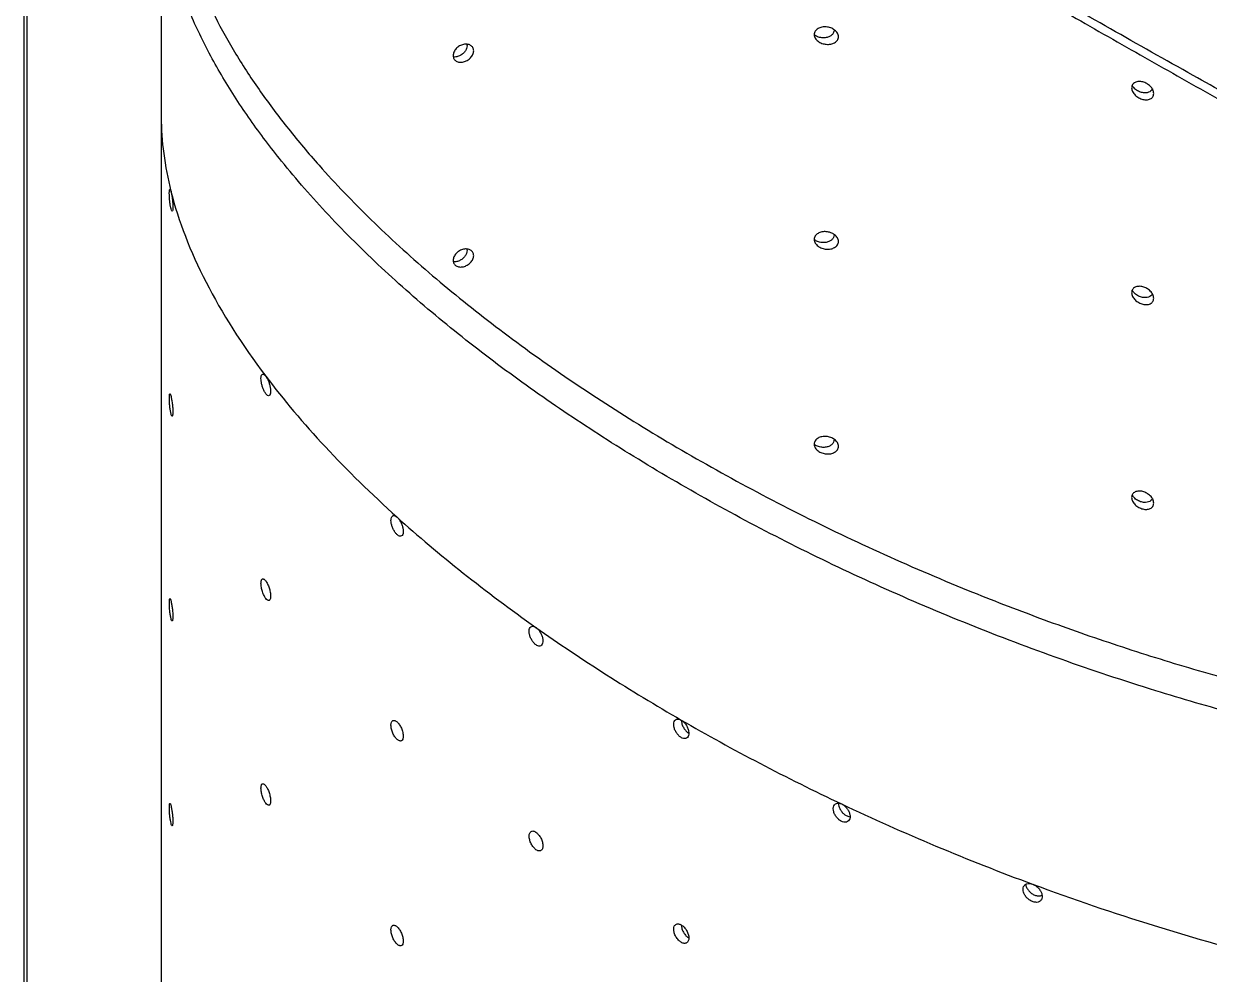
# Model space of a CAD drawing. Header units: millimetres. Extents: x -6549 to -609, y -17178 to -12978.
# Drawn here: x -2074 to -1851.7, y -14979.8 to -14801.7 of the extents above; entities that cross this region are included whole.
import ezdxf

# ---------------------------------------------------------------- set-up
doc = ezdxf.new("R2010")
doc.units = ezdxf.units.MM

# ---------------------------------------------------------------- blocks, each defined once
blk = doc.blocks.new('izometria')
for p, q in [((-9052.45, -12963.46), (-9052.45, -13658.34)), ((-9051.87, -12964.28), (-9051.87, -13659.16)), ((-9026.66, -13082.56), (-9026.66, -13126.66)), ((-9026.66, -13126.66), (-9026.66, -13477.77))]:
    blk.add_line(p, q)
for start_param, end_param in [(3.30731, 3.44376), (3.44376, 3.757823), (3.757823, 3.991667), (3.991667, 4.180701), (4.180701, 4.350337), (4.350337, 4.519973), (4.519973, 4.709008), (4.709008, 4.942851)]:
    blk.add_ellipse((-8830.19, -13182.48), major_axis=(193.77, -71.38), ratio=0.454895, start_param=start_param, end_param=end_param)
for points, knots in [([(-8998.48, -13036.34), (-9000.12, -13037.34), (-9003.41, -13039.34), (-9007.78, -13042.68), (-9011.69, -13046.26), (-9015.05, -13050.01), (-9017.83, -13053.87), (-9020.11, -13057.82), (-9021.9, -13061.88), (-9023.51, -13066.87), (-9024.58, -13072.77), (-9024.77, -13079.62), (-9024.04, -13086.52), (-9022.41, -13093.57), (-9019.95, -13100.68), (-9016.7, -13107.82), (-9012.74, -13114.91), (-9008.13, -13121.93), (-9002.9, -13128.88), (-8996.12, -13136.92), (-8987.47, -13145.94), (-8976.65, -13155.81), (-8964.8, -13165.41), (-8951.98, -13174.73), (-8938.21, -13183.72), (-8923.64, -13192.31), (-8908.32, -13200.48), (-8892.25, -13208.2), (-8876.77, -13214.86), (-8862.07, -13220.56), (-8848.29, -13225.41), (-8834.13, -13229.87), (-8820.1, -13233.77), (-8806.27, -13237.12), (-8792.6, -13239.95), (-8778.61, -13242.32), (-8765.11, -13244.05), (-8752.25, -13245.18), (-8740.01, -13245.77), (-8727.62, -13245.8), (-8716.69, -13245.25), (-8707.37, -13244.33), (-8699.59, -13243.22), (-8691.93, -13241.76), (-8684.49, -13239.93), (-8677.47, -13237.71), (-8672.59, -13235.94), (-8670.23, -13234.81), (-8669.91, -13234.65)], [0, 0, 0, 0, 0.012133, 0.024267, 0.03679, 0.049314, 0.06143, 0.073547, 0.085917, 0.098288, 0.118188, 0.138094, 0.158536, 0.178981, 0.200632, 0.222305, 0.243964, 0.26618, 0.288409, 0.310629, 0.344875, 0.379153, 0.413407, 0.448605, 0.483827, 0.519027, 0.554402, 0.589801, 0.625173, 0.652478, 0.679813, 0.707141, 0.734436, 0.758906, 0.783374, 0.808177, 0.832977, 0.853604, 0.874227, 0.895352, 0.916469, 0.929918, 0.943365, 0.957133, 0.970899, 0.98438, 0.997858, 1, 1, 1, 1]), ([(-8698.07, -13177.49), (-8701.9, -13176.68), (-8709.56, -13175.05), (-8721.13, -13171.68), (-8732.72, -13167.76), (-8744.29, -13163.31), (-8755.79, -13158.46), (-8767.91, -13152.96), (-8780.66, -13146.84), (-8794.01, -13140.08), (-8807.24, -13133.11), (-8820.33, -13126), (-8834.19, -13118.3), (-8848.79, -13110.07), (-8864.04, -13101.35), (-8878.99, -13092.75), (-8893.58, -13084.32), (-8907.78, -13076.13), (-8921.61, -13068.21), (-8930.43, -13063.19), (-8934.84, -13060.68)], [0, 0, 0, 0, 0.045195, 0.090548, 0.136036, 0.181584, 0.227074, 0.27236, 0.326007, 0.379775, 0.433597, 0.48739, 0.541057, 0.606364, 0.67186, 0.737424, 0.802927, 0.868239, 0.93412, 1, 1, 1, 1]), ([(-8934.84, -13062.31), (-8930.36, -13064.86), (-8921.38, -13069.97), (-8907.26, -13078.08), (-8892.72, -13086.46), (-8878.42, -13094.72), (-8864.46, -13102.78), (-8850.9, -13110.57), (-8837.09, -13118.42), (-8823.07, -13126.25), (-8808.89, -13133.98), (-8795.06, -13141.3), (-8781.6, -13148.18), (-8768.5, -13154.55), (-8755.31, -13160.57), (-8742.05, -13166.13), (-8729.77, -13170.74), (-8718.51, -13174.42), (-8708.27, -13177.34), (-8701.47, -13178.78), (-8698.07, -13179.51)], [0, 0, 0, 0, 0.066899, 0.133932, 0.200965, 0.267863, 0.326018, 0.384363, 0.442798, 0.501223, 0.559544, 0.617682, 0.669956, 0.722383, 0.774832, 0.827198, 0.87942, 0.919607, 0.959828, 1, 1, 1, 1]), ([(-8669.91, -13240.93), (-8671.2, -13241.5), (-8675.03, -13243.18), (-8682.07, -13245.42), (-8688.07, -13246.98), (-8694.78, -13248.45), (-8702.27, -13249.79), (-8713.53, -13251.08), (-8725.58, -13251.79), (-8738.34, -13251.88), (-8751.7, -13251.3), (-8764.96, -13250.14), (-8779.14, -13248.33), (-8794.17, -13245.8), (-8809.94, -13242.46), (-8825.32, -13238.57), (-8841.41, -13233.88), (-8858.11, -13228.32), (-8875.28, -13221.82), (-8891.83, -13214.77), (-8907.72, -13207.23), (-8922.9, -13199.23), (-8937.15, -13190.94), (-8950.52, -13182.39), (-8963, -13173.58), (-8974.71, -13164.42), (-8985.55, -13154.91), (-8995.44, -13145.08), (-9003.54, -13135.8), (-9010.08, -13127.17), (-9015.24, -13119.24), (-9019.61, -13111.15), (-9023.06, -13102.93), (-9025.28, -13095.2), (-9026.48, -13088.44), (-9026.56, -13084.45), (-9026.59, -13082.66)], [0, 0, 0, 0, 0.009429, 0.028063, 0.046649, 0.047689, 0.069918, 0.092219, 0.114478, 0.140415, 0.166437, 0.192493, 0.218477, 0.251021, 0.283631, 0.316262, 0.348836, 0.388603, 0.428477, 0.468421, 0.508383, 0.548299, 0.588094, 0.626257, 0.66454, 0.702862, 0.741161, 0.779388, 0.817514, 0.84594, 0.874454, 0.902967, 0.931424, 0.959803, 0.981917, 1, 1, 1, 1]), ([(-8899.72, -13111.57), (-8899.72, -13111.68), (-8899.74, -13111.8), (-8899.8, -13112.01), (-8899.85, -13112.12), (-8900.04, -13112.4), (-8900.23, -13112.57), (-8900.55, -13112.76), (-8900.67, -13112.81), (-8900.91, -13112.9), (-8901.04, -13112.93), (-8901.43, -13113.01), (-8901.71, -13113.02), (-8902.27, -13112.97), (-8902.54, -13112.91), (-8903.07, -13112.72), (-8903.31, -13112.59), (-8903.64, -13112.34), (-8903.74, -13112.25), (-8903.91, -13112.06), (-8903.99, -13111.96), (-8904.11, -13111.75), (-8904.16, -13111.64), (-8904.23, -13111.41), (-8904.25, -13111.29), (-8904.25, -13110.95), (-8904.18, -13110.72), (-8903.99, -13110.43), (-8903.92, -13110.34), (-8903.74, -13110.17), (-8903.64, -13110.1), (-8903.43, -13109.97), (-8903.31, -13109.92), (-8903.07, -13109.83), (-8902.94, -13109.79), (-8902.67, -13109.74), (-8902.54, -13109.73), (-8902.26, -13109.71), (-8902.12, -13109.72), (-8901.85, -13109.74), (-8901.71, -13109.76), (-8901.43, -13109.82), (-8901.3, -13109.86), (-8901.04, -13109.96), (-8900.91, -13110.02), (-8900.67, -13110.15), (-8900.55, -13110.23), (-8900.33, -13110.39), (-8900.24, -13110.48), (-8900.06, -13110.67), (-8899.98, -13110.78), (-8899.86, -13110.99), (-8899.81, -13111.1), (-8899.74, -13111.33), (-8899.72, -13111.45), (-8899.72, -13111.57)], [0, 0, 0, 0, 0.03125, 0.03125, 0.0625, 0.0625, 0.125, 0.125, 0.15625, 0.15625, 0.1875, 0.1875, 0.25, 0.25, 0.3125, 0.3125, 0.375, 0.375, 0.40625, 0.40625, 0.4375, 0.4375, 0.46875, 0.46875, 0.5, 0.5, 0.5625, 0.5625, 0.59375, 0.59375, 0.625, 0.625, 0.65625, 0.65625, 0.6875, 0.6875, 0.71875, 0.71875, 0.75, 0.75, 0.78125, 0.78125, 0.8125, 0.8125, 0.84375, 0.84375, 0.875, 0.875, 0.90625, 0.90625, 0.9375, 0.9375, 0.96875, 0.96875, 1, 1, 1, 1]), ([(-8900.53, -13110.32), (-8900.55, -13110.49), (-8900.59, -13110.82), (-8900.91, -13111.24), (-8901.38, -13111.56), (-8902.04, -13111.76), (-8902.83, -13111.79), (-8903.62, -13111.63), (-8904.05, -13111.35), (-8904.24, -13111.23)], [0, 0, 0, 0, 0.12352, 0.2468, 0.376471, 0.522144, 0.685527, 0.861072, 1, 1, 1, 1]), ([(-8968.09, -13114.22), (-8968.09, -13114.33), (-8968.11, -13114.44), (-8968.16, -13114.66), (-8968.2, -13114.78), (-8968.3, -13115), (-8968.36, -13115.11), (-8968.5, -13115.32), (-8968.59, -13115.42), (-8968.86, -13115.7), (-8969.07, -13115.87), (-8969.42, -13116.06), (-8969.54, -13116.12), (-8969.78, -13116.22), (-8969.9, -13116.26), (-8970.15, -13116.31), (-8970.28, -13116.33), (-8970.52, -13116.35), (-8970.64, -13116.35), (-8970.87, -13116.32), (-8970.98, -13116.3), (-8971.18, -13116.23), (-8971.28, -13116.19), (-8971.55, -13116.03), (-8971.69, -13115.88), (-8971.84, -13115.62), (-8971.88, -13115.52), (-8971.93, -13115.32), (-8971.94, -13115.22), (-8971.94, -13114.89), (-8971.89, -13114.66), (-8971.74, -13114.33), (-8971.68, -13114.21), (-8971.54, -13114), (-8971.46, -13113.9), (-8971.28, -13113.71), (-8971.18, -13113.62), (-8970.98, -13113.45), (-8970.87, -13113.37), (-8970.52, -13113.17), (-8970.28, -13113.08), (-8969.9, -13112.99), (-8969.78, -13112.97), (-8969.54, -13112.96), (-8969.42, -13112.96), (-8969.19, -13112.99), (-8969.08, -13113.01), (-8968.87, -13113.08), (-8968.77, -13113.13), (-8968.59, -13113.24), (-8968.5, -13113.3), (-8968.36, -13113.45), (-8968.3, -13113.53), (-8968.15, -13113.79), (-8968.09, -13114), (-8968.09, -13114.22)], [0, 0, 0, 0, 0.03125, 0.03125, 0.0625, 0.0625, 0.09375, 0.09375, 0.125, 0.125, 0.1875, 0.1875, 0.21875, 0.21875, 0.25, 0.25, 0.28125, 0.28125, 0.3125, 0.3125, 0.34375, 0.34375, 0.375, 0.375, 0.4375, 0.4375, 0.46875, 0.46875, 0.5, 0.5, 0.5625, 0.5625, 0.59375, 0.59375, 0.625, 0.625, 0.65625, 0.65625, 0.6875, 0.6875, 0.75, 0.75, 0.78125, 0.78125, 0.8125, 0.8125, 0.84375, 0.84375, 0.875, 0.875, 0.90625, 0.90625, 0.9375, 0.9375, 1, 1, 1, 1]), ([(-8969.38, -13112.97), (-8969.36, -13113.07), (-8969.31, -13113.33), (-8969.41, -13113.81), (-8969.71, -13114.35), (-8970.19, -13114.83), (-8970.78, -13115.19), (-8971.39, -13115.39), (-8971.75, -13115.37), (-8971.9, -13115.37)], [0, 0, 0, 0, 0.085065, 0.239108, 0.393059, 0.549714, 0.712039, 0.879376, 1, 1, 1, 1]), ([(-8840.61, -13122.21), (-8840.61, -13122.33), (-8840.62, -13122.43), (-8840.68, -13122.64), (-8840.73, -13122.74), (-8840.9, -13123), (-8841.06, -13123.14), (-8841.36, -13123.28), (-8841.46, -13123.32), (-8841.69, -13123.37), (-8841.8, -13123.39), (-8842.17, -13123.4), (-8842.42, -13123.38), (-8842.93, -13123.25), (-8843.18, -13123.15), (-8843.67, -13122.88), (-8843.89, -13122.71), (-8844.19, -13122.42), (-8844.28, -13122.31), (-8844.44, -13122.1), (-8844.51, -13121.98), (-8844.63, -13121.75), (-8844.67, -13121.63), (-8844.73, -13121.4), (-8844.75, -13121.28), (-8844.75, -13120.93), (-8844.69, -13120.72), (-8844.52, -13120.46), (-8844.45, -13120.38), (-8844.29, -13120.24), (-8844.2, -13120.18), (-8843.9, -13120.03), (-8843.67, -13119.98), (-8843.31, -13119.96), (-8843.18, -13119.96), (-8842.93, -13119.99), (-8842.8, -13120.01), (-8842.55, -13120.08), (-8842.42, -13120.12), (-8842.17, -13120.22), (-8842.04, -13120.28), (-8841.8, -13120.42), (-8841.69, -13120.49), (-8841.46, -13120.66), (-8841.36, -13120.75), (-8841.16, -13120.95), (-8841.07, -13121.05), (-8840.91, -13121.27), (-8840.84, -13121.39), (-8840.73, -13121.62), (-8840.68, -13121.74), (-8840.62, -13121.98), (-8840.61, -13122.1), (-8840.61, -13122.21)], [0, 0, 0, 0, 0.03125, 0.03125, 0.0625, 0.0625, 0.125, 0.125, 0.15625, 0.15625, 0.1875, 0.1875, 0.25, 0.25, 0.3125, 0.3125, 0.375, 0.375, 0.40625, 0.40625, 0.4375, 0.4375, 0.46875, 0.46875, 0.5, 0.5, 0.5625, 0.5625, 0.59375, 0.59375, 0.625, 0.625, 0.6875, 0.6875, 0.71875, 0.71875, 0.75, 0.75, 0.78125, 0.78125, 0.8125, 0.8125, 0.84375, 0.84375, 0.875, 0.875, 0.90625, 0.90625, 0.9375, 0.9375, 0.96875, 0.96875, 1, 1, 1, 1]), ([(-8840.86, -13121.36), (-8840.86, -13121.37), (-8840.9, -13121.53), (-8841.14, -13121.76), (-8841.56, -13122.02), (-8842.17, -13122.12), (-8842.89, -13122.03), (-8843.65, -13121.72), (-8844.29, -13121.25), (-8844.53, -13120.86), (-8844.64, -13120.7)], [0, 0, 0, 0, 0.0027454, 0.1238876, 0.2508058, 0.3919822, 0.5488429, 0.7164005, 0.882705, 1, 1, 1, 1]), ([(-9024.84, -13140.57), (-9024.87, -13140.46), (-9024.94, -13140.2), (-9025.04, -13140.07), (-9025.12, -13140.22), (-9025.15, -13140.56), (-9025.16, -13140.98), (-9025.14, -13141.45), (-9025.1, -13142.08), (-9025.04, -13142.73), (-9024.95, -13143.36), (-9024.83, -13143.9), (-9024.71, -13144.26), (-9024.6, -13144.34), (-9024.52, -13144.11), (-9024.49, -13143.66), (-9024.5, -13143.11), (-9024.54, -13142.51), (-9024.61, -13141.87), (-9024.7, -13141.23), (-9024.78, -13140.8), (-9024.83, -13140.61), (-9024.84, -13140.57)], [0, 0, 0, 0, 0.049072, 0.11378, 0.173758, 0.226099, 0.249539, 0.295306, 0.340993, 0.388792, 0.441948, 0.501313, 0.565458, 0.629886, 0.688756, 0.739443, 0.784466, 0.828339, 0.874875, 0.926749, 0.985174, 1, 1, 1, 1]), ([(-8899.72, -13149.95), (-8899.72, -13150.06), (-8899.74, -13150.17), (-8899.8, -13150.39), (-8899.85, -13150.49), (-8900.04, -13150.78), (-8900.23, -13150.95), (-8900.55, -13151.13), (-8900.67, -13151.19), (-8900.91, -13151.27), (-8901.04, -13151.31), (-8901.43, -13151.38), (-8901.71, -13151.4), (-8902.27, -13151.35), (-8902.54, -13151.29), (-8903.07, -13151.1), (-8903.31, -13150.97), (-8903.64, -13150.72), (-8903.74, -13150.63), (-8903.91, -13150.44), (-8903.99, -13150.34), (-8904.11, -13150.12), (-8904.16, -13150.01), (-8904.23, -13149.79), (-8904.25, -13149.67), (-8904.25, -13149.32), (-8904.18, -13149.1), (-8903.99, -13148.81), (-8903.92, -13148.72), (-8903.74, -13148.55), (-8903.64, -13148.48), (-8903.43, -13148.35), (-8903.31, -13148.3), (-8903.07, -13148.21), (-8902.94, -13148.17), (-8902.67, -13148.12), (-8902.54, -13148.1), (-8902.26, -13148.09), (-8902.12, -13148.09), (-8901.85, -13148.12), (-8901.71, -13148.14), (-8901.43, -13148.2), (-8901.3, -13148.24), (-8901.04, -13148.34), (-8900.91, -13148.4), (-8900.67, -13148.53), (-8900.55, -13148.6), (-8900.33, -13148.77), (-8900.24, -13148.86), (-8900.06, -13149.05), (-8899.98, -13149.15), (-8899.86, -13149.37), (-8899.81, -13149.48), (-8899.74, -13149.71), (-8899.72, -13149.83), (-8899.72, -13149.95)], [0, 0, 0, 0, 0.03125, 0.03125, 0.0625, 0.0625, 0.125, 0.125, 0.15625, 0.15625, 0.1875, 0.1875, 0.25, 0.25, 0.3125, 0.3125, 0.375, 0.375, 0.40625, 0.40625, 0.4375, 0.4375, 0.46875, 0.46875, 0.5, 0.5, 0.5625, 0.5625, 0.59375, 0.59375, 0.625, 0.625, 0.65625, 0.65625, 0.6875, 0.6875, 0.71875, 0.71875, 0.75, 0.75, 0.78125, 0.78125, 0.8125, 0.8125, 0.84375, 0.84375, 0.875, 0.875, 0.90625, 0.90625, 0.9375, 0.9375, 0.96875, 0.96875, 1, 1, 1, 1]), ([(-8900.53, -13148.7), (-8900.55, -13148.87), (-8900.59, -13149.19), (-8900.91, -13149.61), (-8901.38, -13149.94), (-8902.04, -13150.14), (-8902.83, -13150.16), (-8903.62, -13150), (-8904.05, -13149.73), (-8904.24, -13149.61)], [0, 0, 0, 0, 0.123526, 0.2468, 0.376471, 0.522144, 0.685526, 0.861069, 1, 1, 1, 1]), ([(-8968.09, -13152.6), (-8968.09, -13152.71), (-8968.11, -13152.82), (-8968.16, -13153.04), (-8968.2, -13153.15), (-8968.3, -13153.38), (-8968.36, -13153.48), (-8968.5, -13153.69), (-8968.59, -13153.79), (-8968.86, -13154.08), (-8969.07, -13154.24), (-8969.42, -13154.44), (-8969.54, -13154.5), (-8969.78, -13154.59), (-8969.9, -13154.63), (-8970.15, -13154.69), (-8970.28, -13154.71), (-8970.52, -13154.73), (-8970.64, -13154.72), (-8970.87, -13154.7), (-8970.98, -13154.68), (-8971.18, -13154.61), (-8971.28, -13154.57), (-8971.55, -13154.4), (-8971.69, -13154.26), (-8971.84, -13153.99), (-8971.88, -13153.9), (-8971.93, -13153.7), (-8971.94, -13153.59), (-8971.94, -13153.27), (-8971.89, -13153.04), (-8971.74, -13152.7), (-8971.68, -13152.59), (-8971.54, -13152.38), (-8971.46, -13152.28), (-8971.28, -13152.08), (-8971.18, -13151.99), (-8970.98, -13151.83), (-8970.87, -13151.75), (-8970.52, -13151.55), (-8970.28, -13151.45), (-8969.9, -13151.37), (-8969.78, -13151.35), (-8969.54, -13151.33), (-8969.42, -13151.34), (-8969.19, -13151.37), (-8969.08, -13151.39), (-8968.87, -13151.46), (-8968.77, -13151.5), (-8968.59, -13151.61), (-8968.5, -13151.68), (-8968.36, -13151.82), (-8968.3, -13151.91), (-8968.15, -13152.17), (-8968.09, -13152.38), (-8968.09, -13152.6)], [0, 0, 0, 0, 0.03125, 0.03125, 0.0625, 0.0625, 0.09375, 0.09375, 0.125, 0.125, 0.1875, 0.1875, 0.21875, 0.21875, 0.25, 0.25, 0.28125, 0.28125, 0.3125, 0.3125, 0.34375, 0.34375, 0.375, 0.375, 0.4375, 0.4375, 0.46875, 0.46875, 0.5, 0.5, 0.5625, 0.5625, 0.59375, 0.59375, 0.625, 0.625, 0.65625, 0.65625, 0.6875, 0.6875, 0.75, 0.75, 0.78125, 0.78125, 0.8125, 0.8125, 0.84375, 0.84375, 0.875, 0.875, 0.90625, 0.90625, 0.9375, 0.9375, 1, 1, 1, 1]), ([(-8969.38, -13151.35), (-8969.36, -13151.44), (-8969.31, -13151.71), (-8969.41, -13152.19), (-8969.71, -13152.73), (-8970.19, -13153.21), (-8970.78, -13153.57), (-8971.39, -13153.77), (-8971.75, -13153.75), (-8971.9, -13153.74)], [0, 0, 0, 0, 0.085059, 0.239109, 0.393061, 0.549712, 0.712038, 0.879376, 1, 1, 1, 1]), ([(-8840.61, -13160.59), (-8840.61, -13160.7), (-8840.62, -13160.81), (-8840.68, -13161.02), (-8840.73, -13161.11), (-8840.9, -13161.38), (-8841.06, -13161.51), (-8841.36, -13161.66), (-8841.46, -13161.69), (-8841.69, -13161.75), (-8841.8, -13161.76), (-8842.17, -13161.78), (-8842.42, -13161.75), (-8842.93, -13161.62), (-8843.18, -13161.52), (-8843.67, -13161.25), (-8843.89, -13161.09), (-8844.19, -13160.79), (-8844.28, -13160.69), (-8844.44, -13160.47), (-8844.51, -13160.36), (-8844.63, -13160.13), (-8844.67, -13160.01), (-8844.73, -13159.77), (-8844.75, -13159.65), (-8844.75, -13159.31), (-8844.69, -13159.1), (-8844.52, -13158.83), (-8844.45, -13158.75), (-8844.29, -13158.62), (-8844.2, -13158.56), (-8843.9, -13158.41), (-8843.67, -13158.36), (-8843.31, -13158.34), (-8843.18, -13158.34), (-8842.93, -13158.37), (-8842.8, -13158.39), (-8842.55, -13158.46), (-8842.42, -13158.5), (-8842.17, -13158.6), (-8842.04, -13158.66), (-8841.8, -13158.8), (-8841.69, -13158.87), (-8841.46, -13159.04), (-8841.36, -13159.13), (-8841.16, -13159.33), (-8841.07, -13159.43), (-8840.91, -13159.65), (-8840.84, -13159.76), (-8840.73, -13160), (-8840.68, -13160.11), (-8840.62, -13160.35), (-8840.61, -13160.47), (-8840.61, -13160.59)], [0, 0, 0, 0, 0.03125, 0.03125, 0.0625, 0.0625, 0.125, 0.125, 0.15625, 0.15625, 0.1875, 0.1875, 0.25, 0.25, 0.3125, 0.3125, 0.375, 0.375, 0.40625, 0.40625, 0.4375, 0.4375, 0.46875, 0.46875, 0.5, 0.5, 0.5625, 0.5625, 0.59375, 0.59375, 0.625, 0.625, 0.6875, 0.6875, 0.71875, 0.71875, 0.75, 0.75, 0.78125, 0.78125, 0.8125, 0.8125, 0.84375, 0.84375, 0.875, 0.875, 0.90625, 0.90625, 0.9375, 0.9375, 0.96875, 0.96875, 1, 1, 1, 1]), ([(-8840.86, -13159.74), (-8840.86, -13159.74), (-8840.9, -13159.9), (-8841.14, -13160.14), (-8841.56, -13160.4), (-8842.17, -13160.5), (-8842.89, -13160.41), (-8843.65, -13160.09), (-8844.29, -13159.63), (-8844.53, -13159.24), (-8844.64, -13159.08)], [0, 0, 0, 0, 0.00274, 0.123888, 0.250802, 0.391979, 0.548841, 0.716399, 0.882704, 1, 1, 1, 1]), ([(-9007.08, -13175.18), (-9007.17, -13175.08), (-9007.37, -13174.84), (-9007.65, -13174.74), (-9007.87, -13174.92), (-9007.96, -13175.27), (-9007.98, -13175.69), (-9007.94, -13176.16), (-9007.82, -13176.78), (-9007.63, -13177.41), (-9007.37, -13178.01), (-9007.05, -13178.52), (-9006.72, -13178.83), (-9006.43, -13178.87), (-9006.23, -13178.62), (-9006.15, -13178.16), (-9006.18, -13177.61), (-9006.28, -13177.01), (-9006.46, -13176.39), (-9006.71, -13175.78), (-9006.93, -13175.39), (-9007.06, -13175.21), (-9007.08, -13175.18)], [0, 0, 0, 0, 0.049345, 0.113133, 0.172688, 0.225238, 0.249711, 0.296001, 0.342215, 0.390468, 0.443811, 0.502932, 0.566313, 0.629711, 0.687944, 0.738824, 0.784584, 0.829253, 0.876344, 0.92834, 0.986341, 1, 1, 1, 1]), ([(-9025.15, -13179.28), (-9025.15, -13179.4), (-9025.15, -13179.52), (-9025.14, -13179.78), (-9025.14, -13179.92), (-9025.11, -13180.33), (-9025.09, -13180.62), (-9025.04, -13181.02), (-9025.03, -13181.16), (-9024.99, -13181.41), (-9024.97, -13181.52), (-9024.92, -13181.86), (-9024.88, -13182.06), (-9024.8, -13182.38), (-9024.76, -13182.5), (-9024.68, -13182.66), (-9024.64, -13182.69), (-9024.59, -13182.66), (-9024.57, -13182.63), (-9024.55, -13182.56), (-9024.54, -13182.51), (-9024.52, -13182.38), (-9024.51, -13182.3), (-9024.5, -13182.11), (-9024.49, -13182.01), (-9024.49, -13181.78), (-9024.5, -13181.66), (-9024.51, -13181.4), (-9024.51, -13181.26), (-9024.53, -13180.98), (-9024.55, -13180.84), (-9024.57, -13180.56), (-9024.59, -13180.42), (-9024.62, -13180.15), (-9024.64, -13180.02), (-9024.68, -13179.77), (-9024.7, -13179.65), (-9024.74, -13179.42), (-9024.76, -13179.32), (-9024.8, -13179.12), (-9024.82, -13179.03), (-9024.86, -13178.87), (-9024.88, -13178.8), (-9024.92, -13178.68), (-9024.94, -13178.63), (-9024.97, -13178.55), (-9024.99, -13178.52), (-9025.03, -13178.49), (-9025.04, -13178.49), (-9025.07, -13178.51), (-9025.08, -13178.54), (-9025.11, -13178.61), (-9025.12, -13178.66), (-9025.14, -13178.8), (-9025.14, -13178.88), (-9025.15, -13179.06), (-9025.15, -13179.17), (-9025.15, -13179.28)], [0, 0, 0, 0, 0.03125, 0.03125, 0.0625, 0.0625, 0.125, 0.125, 0.15625, 0.15625, 0.1875, 0.1875, 0.25, 0.25, 0.3125, 0.3125, 0.375, 0.375, 0.40625, 0.40625, 0.4375, 0.4375, 0.46875, 0.46875, 0.5, 0.5, 0.53125, 0.53125, 0.5625, 0.5625, 0.59375, 0.59375, 0.625, 0.625, 0.65625, 0.65625, 0.6875, 0.6875, 0.71875, 0.71875, 0.75, 0.75, 0.78125, 0.78125, 0.8125, 0.8125, 0.84375, 0.84375, 0.875, 0.875, 0.90625, 0.90625, 0.9375, 0.9375, 0.96875, 0.96875, 1, 1, 1, 1]), ([(-8899.72, -13188.32), (-8899.72, -13188.44), (-8899.74, -13188.55), (-8899.8, -13188.77), (-8899.85, -13188.87), (-8900.04, -13189.16), (-8900.23, -13189.32), (-8900.55, -13189.51), (-8900.67, -13189.56), (-8900.91, -13189.65), (-8901.04, -13189.69), (-8901.43, -13189.76), (-8901.71, -13189.77), (-8902.27, -13189.73), (-8902.54, -13189.67), (-8903.07, -13189.47), (-8903.31, -13189.34), (-8903.64, -13189.1), (-8903.74, -13189.01), (-8903.91, -13188.82), (-8903.99, -13188.72), (-8904.11, -13188.5), (-8904.16, -13188.39), (-8904.23, -13188.16), (-8904.25, -13188.05), (-8904.25, -13187.7), (-8904.18, -13187.48), (-8903.99, -13187.18), (-8903.92, -13187.09), (-8903.74, -13186.93), (-8903.64, -13186.86), (-8903.43, -13186.73), (-8903.31, -13186.67), (-8903.07, -13186.58), (-8902.94, -13186.55), (-8902.67, -13186.5), (-8902.54, -13186.48), (-8902.26, -13186.47), (-8902.12, -13186.47), (-8901.85, -13186.5), (-8901.71, -13186.52), (-8901.43, -13186.58), (-8901.3, -13186.62), (-8901.04, -13186.72), (-8900.91, -13186.77), (-8900.67, -13186.91), (-8900.55, -13186.98), (-8900.33, -13187.15), (-8900.24, -13187.23), (-8900.06, -13187.43), (-8899.98, -13187.53), (-8899.86, -13187.75), (-8899.81, -13187.86), (-8899.74, -13188.09), (-8899.72, -13188.21), (-8899.72, -13188.32)], [0, 0, 0, 0, 0.03125, 0.03125, 0.0625, 0.0625, 0.125, 0.125, 0.15625, 0.15625, 0.1875, 0.1875, 0.25, 0.25, 0.3125, 0.3125, 0.375, 0.375, 0.40625, 0.40625, 0.4375, 0.4375, 0.46875, 0.46875, 0.5, 0.5, 0.5625, 0.5625, 0.59375, 0.59375, 0.625, 0.625, 0.65625, 0.65625, 0.6875, 0.6875, 0.71875, 0.71875, 0.75, 0.75, 0.78125, 0.78125, 0.8125, 0.8125, 0.84375, 0.84375, 0.875, 0.875, 0.90625, 0.90625, 0.9375, 0.9375, 0.96875, 0.96875, 1, 1, 1, 1]), ([(-8900.53, -13187.08), (-8900.55, -13187.24), (-8900.59, -13187.57), (-8900.91, -13187.99), (-8901.38, -13188.32), (-8902.04, -13188.52), (-8902.83, -13188.54), (-8903.62, -13188.38), (-8904.05, -13188.11), (-8904.24, -13187.99)], [0, 0, 0, 0, 0.123525, 0.246804, 0.376474, 0.522144, 0.685526, 0.86107, 1, 1, 1, 1]), ([(-8840.61, -13198.97), (-8840.61, -13199.08), (-8840.62, -13199.19), (-8840.68, -13199.39), (-8840.73, -13199.49), (-8840.9, -13199.75), (-8841.06, -13199.89), (-8841.36, -13200.03), (-8841.46, -13200.07), (-8841.69, -13200.12), (-8841.8, -13200.14), (-8842.17, -13200.16), (-8842.42, -13200.13), (-8842.93, -13200), (-8843.18, -13199.9), (-8843.67, -13199.63), (-8843.89, -13199.46), (-8844.19, -13199.17), (-8844.28, -13199.07), (-8844.44, -13198.85), (-8844.51, -13198.74), (-8844.63, -13198.5), (-8844.67, -13198.39), (-8844.73, -13198.15), (-8844.75, -13198.03), (-8844.75, -13197.69), (-8844.69, -13197.48), (-8844.52, -13197.21), (-8844.45, -13197.13), (-8844.29, -13196.99), (-8844.2, -13196.93), (-8843.9, -13196.79), (-8843.67, -13196.73), (-8843.31, -13196.71), (-8843.18, -13196.72), (-8842.93, -13196.74), (-8842.8, -13196.77), (-8842.55, -13196.83), (-8842.42, -13196.88), (-8842.17, -13196.98), (-8842.04, -13197.04), (-8841.8, -13197.17), (-8841.69, -13197.25), (-8841.46, -13197.42), (-8841.36, -13197.51), (-8841.16, -13197.7), (-8841.07, -13197.81), (-8840.91, -13198.03), (-8840.84, -13198.14), (-8840.73, -13198.37), (-8840.68, -13198.49), (-8840.62, -13198.73), (-8840.61, -13198.85), (-8840.61, -13198.97)], [0, 0, 0, 0, 0.03125, 0.03125, 0.0625, 0.0625, 0.125, 0.125, 0.15625, 0.15625, 0.1875, 0.1875, 0.25, 0.25, 0.3125, 0.3125, 0.375, 0.375, 0.40625, 0.40625, 0.4375, 0.4375, 0.46875, 0.46875, 0.5, 0.5, 0.5625, 0.5625, 0.59375, 0.59375, 0.625, 0.625, 0.6875, 0.6875, 0.71875, 0.71875, 0.75, 0.75, 0.78125, 0.78125, 0.8125, 0.8125, 0.84375, 0.84375, 0.875, 0.875, 0.90625, 0.90625, 0.9375, 0.9375, 0.96875, 0.96875, 1, 1, 1, 1]), ([(-8840.86, -13198.12), (-8840.86, -13198.12), (-8840.9, -13198.28), (-8841.14, -13198.52), (-8841.56, -13198.78), (-8842.17, -13198.88), (-8842.89, -13198.79), (-8843.65, -13198.47), (-8844.29, -13198), (-8844.53, -13197.61), (-8844.64, -13197.45)], [0, 0, 0, 0, 0.00274, 0.123887, 0.250802, 0.391979, 0.548841, 0.7164, 0.882705, 1, 1, 1, 1]), ([(-8982.46, -13201.61), (-8982.58, -13201.51), (-8982.83, -13201.31), (-8983.19, -13201.28), (-8983.46, -13201.47), (-8983.58, -13201.82), (-8983.61, -13202.26), (-8983.56, -13202.76), (-8983.39, -13203.39), (-8983.12, -13204), (-8982.77, -13204.55), (-8982.37, -13204.97), (-8981.97, -13205.2), (-8981.62, -13205.17), (-8981.38, -13204.9), (-8981.28, -13204.45), (-8981.31, -13203.89), (-8981.45, -13203.28), (-8981.69, -13202.66), (-8982.02, -13202.08), (-8982.29, -13201.76), (-8982.44, -13201.62), (-8982.46, -13201.61)], [0, 0, 0, 0, 0.051787, 0.110599, 0.167196, 0.220294, 0.249892, 0.299492, 0.34905, 0.399872, 0.453631, 0.510493, 0.569334, 0.627871, 0.683709, 0.735852, 0.785237, 0.83392, 0.883982, 0.936899, 0.99311, 1, 1, 1, 1]), ([(-9007.97, -13214), (-9007.97, -13214.11), (-9007.97, -13214.23), (-9007.94, -13214.49), (-9007.92, -13214.62), (-9007.85, -13215.03), (-9007.78, -13215.3), (-9007.65, -13215.69), (-9007.6, -13215.82), (-9007.51, -13216.06), (-9007.46, -13216.17), (-9007.35, -13216.39), (-9007.3, -13216.49), (-9007.19, -13216.67), (-9007.13, -13216.75), (-9006.97, -13216.97), (-9006.86, -13217.08), (-9006.64, -13217.21), (-9006.54, -13217.23), (-9006.41, -13217.18), (-9006.37, -13217.15), (-9006.3, -13217.07), (-9006.27, -13217.02), (-9006.22, -13216.88), (-9006.2, -13216.8), (-9006.17, -13216.61), (-9006.17, -13216.5), (-9006.17, -13216.16), (-9006.19, -13215.9), (-9006.27, -13215.5), (-9006.3, -13215.36), (-9006.37, -13215.09), (-9006.41, -13214.96), (-9006.54, -13214.56), (-9006.64, -13214.32), (-9006.8, -13214), (-9006.86, -13213.9), (-9006.97, -13213.72), (-9007.02, -13213.63), (-9007.13, -13213.49), (-9007.19, -13213.42), (-9007.3, -13213.31), (-9007.35, -13213.27), (-9007.46, -13213.2), (-9007.51, -13213.18), (-9007.6, -13213.16), (-9007.65, -13213.17), (-9007.74, -13213.2), (-9007.77, -13213.23), (-9007.84, -13213.31), (-9007.87, -13213.37), (-9007.92, -13213.51), (-9007.94, -13213.59), (-9007.97, -13213.78), (-9007.97, -13213.88), (-9007.97, -13214)], [0, 0, 0, 0, 0.03125, 0.03125, 0.0625, 0.0625, 0.125, 0.125, 0.15625, 0.15625, 0.1875, 0.1875, 0.21875, 0.21875, 0.25, 0.25, 0.3125, 0.3125, 0.375, 0.375, 0.40625, 0.40625, 0.4375, 0.4375, 0.46875, 0.46875, 0.5, 0.5, 0.5625, 0.5625, 0.59375, 0.59375, 0.625, 0.625, 0.6875, 0.6875, 0.71875, 0.71875, 0.75, 0.75, 0.78125, 0.78125, 0.8125, 0.8125, 0.84375, 0.84375, 0.875, 0.875, 0.90625, 0.90625, 0.9375, 0.9375, 0.96875, 0.96875, 1, 1, 1, 1]), ([(-9025.15, -13217.66), (-9025.15, -13217.78), (-9025.15, -13217.9), (-9025.14, -13218.16), (-9025.14, -13218.3), (-9025.11, -13218.71), (-9025.09, -13219), (-9025.04, -13219.4), (-9025.03, -13219.53), (-9024.99, -13219.78), (-9024.97, -13219.9), (-9024.92, -13220.24), (-9024.88, -13220.44), (-9024.8, -13220.76), (-9024.76, -13220.88), (-9024.68, -13221.03), (-9024.64, -13221.07), (-9024.59, -13221.03), (-9024.57, -13221.01), (-9024.55, -13220.94), (-9024.54, -13220.89), (-9024.52, -13220.75), (-9024.51, -13220.67), (-9024.5, -13220.49), (-9024.49, -13220.39), (-9024.49, -13220.16), (-9024.5, -13220.04), (-9024.51, -13219.77), (-9024.51, -13219.64), (-9024.53, -13219.36), (-9024.55, -13219.22), (-9024.57, -13218.94), (-9024.59, -13218.8), (-9024.62, -13218.53), (-9024.64, -13218.4), (-9024.68, -13218.15), (-9024.7, -13218.03), (-9024.74, -13217.8), (-9024.76, -13217.7), (-9024.8, -13217.5), (-9024.82, -13217.41), (-9024.86, -13217.25), (-9024.88, -13217.18), (-9024.92, -13217.06), (-9024.94, -13217.01), (-9024.97, -13216.93), (-9024.99, -13216.9), (-9025.03, -13216.87), (-9025.04, -13216.87), (-9025.07, -13216.89), (-9025.08, -13216.91), (-9025.11, -13216.99), (-9025.12, -13217.04), (-9025.14, -13217.17), (-9025.14, -13217.25), (-9025.15, -13217.44), (-9025.15, -13217.54), (-9025.15, -13217.66)], [0, 0, 0, 0, 0.03125, 0.03125, 0.0625, 0.0625, 0.125, 0.125, 0.15625, 0.15625, 0.1875, 0.1875, 0.25, 0.25, 0.3125, 0.3125, 0.375, 0.375, 0.40625, 0.40625, 0.4375, 0.4375, 0.46875, 0.46875, 0.5, 0.5, 0.53125, 0.53125, 0.5625, 0.5625, 0.59375, 0.59375, 0.625, 0.625, 0.65625, 0.65625, 0.6875, 0.6875, 0.71875, 0.71875, 0.75, 0.75, 0.78125, 0.78125, 0.8125, 0.8125, 0.84375, 0.84375, 0.875, 0.875, 0.90625, 0.90625, 0.9375, 0.9375, 0.96875, 0.96875, 1, 1, 1, 1]), ([(-8956.41, -13222.27), (-8956.56, -13222.19), (-8956.85, -13222.02), (-8957.24, -13222.03), (-8957.53, -13222.25), (-8957.67, -13222.6), (-8957.71, -13223.05), (-8957.65, -13223.57), (-8957.44, -13224.2), (-8957.12, -13224.8), (-8956.72, -13225.31), (-8956.28, -13225.66), (-8955.85, -13225.81), (-8955.48, -13225.74), (-8955.22, -13225.45), (-8955.1, -13225), (-8955.13, -13224.43), (-8955.3, -13223.8), (-8955.59, -13223.19), (-8955.97, -13222.65), (-8956.26, -13222.38), (-8956.41, -13222.27), (-8956.41, -13222.27)], [0, 0, 0, 0, 0.054365, 0.109358, 0.163749, 0.217255, 0.250001, 0.302572, 0.355128, 0.408061, 0.461818, 0.516402, 0.571458, 0.626388, 0.680614, 0.733878, 0.786377, 0.838659, 0.891351, 0.944889, 0.999338, 1, 1, 1, 1]), ([(-8983.6, -13240.58), (-8983.6, -13240.69), (-8983.59, -13240.81), (-8983.56, -13241.05), (-8983.54, -13241.18), (-8983.45, -13241.56), (-8983.36, -13241.82), (-8983.2, -13242.19), (-8983.14, -13242.31), (-8983.02, -13242.54), (-8982.95, -13242.65), (-8982.81, -13242.85), (-8982.74, -13242.94), (-8982.6, -13243.11), (-8982.53, -13243.18), (-8982.38, -13243.32), (-8982.31, -13243.37), (-8982.16, -13243.46), (-8982.09, -13243.5), (-8981.96, -13243.54), (-8981.89, -13243.55), (-8981.76, -13243.55), (-8981.71, -13243.54), (-8981.54, -13243.46), (-8981.45, -13243.36), (-8981.36, -13243.14), (-8981.34, -13243.06), (-8981.31, -13242.87), (-8981.3, -13242.76), (-8981.3, -13242.43), (-8981.33, -13242.18), (-8981.42, -13241.8), (-8981.46, -13241.67), (-8981.55, -13241.41), (-8981.6, -13241.29), (-8981.7, -13241.04), (-8981.76, -13240.92), (-8981.89, -13240.7), (-8981.96, -13240.59), (-8982.09, -13240.39), (-8982.16, -13240.29), (-8982.31, -13240.13), (-8982.38, -13240.05), (-8982.53, -13239.92), (-8982.6, -13239.86), (-8982.74, -13239.77), (-8982.81, -13239.74), (-8982.95, -13239.69), (-8983.02, -13239.68), (-8983.14, -13239.68), (-8983.2, -13239.7), (-8983.31, -13239.75), (-8983.35, -13239.78), (-8983.44, -13239.88), (-8983.48, -13239.95), (-8983.57, -13240.16), (-8983.6, -13240.36), (-8983.6, -13240.58)], [0, 0, 0, 0, 0.03125, 0.03125, 0.0625, 0.0625, 0.125, 0.125, 0.15625, 0.15625, 0.1875, 0.1875, 0.21875, 0.21875, 0.25, 0.25, 0.28125, 0.28125, 0.3125, 0.3125, 0.34375, 0.34375, 0.375, 0.375, 0.4375, 0.4375, 0.46875, 0.46875, 0.5, 0.5, 0.5625, 0.5625, 0.59375, 0.59375, 0.625, 0.625, 0.65625, 0.65625, 0.6875, 0.6875, 0.71875, 0.71875, 0.75, 0.75, 0.78125, 0.78125, 0.8125, 0.8125, 0.84375, 0.84375, 0.875, 0.875, 0.90625, 0.90625, 0.9375, 0.9375, 1, 1, 1, 1]), ([(-8929.18, -13239.63), (-8929.19, -13239.63), (-8929.35, -13239.54), (-8929.67, -13239.42), (-8930.09, -13239.45), (-8930.41, -13239.69), (-8930.57, -13240.05), (-8930.61, -13240.51), (-8930.54, -13241.03), (-8930.31, -13241.65), (-8929.95, -13242.24), (-8929.5, -13242.71), (-8929.02, -13243.02), (-8928.55, -13243.13), (-8928.16, -13243.03), (-8927.88, -13242.73), (-8927.75, -13242.27), (-8927.78, -13241.69), (-8927.97, -13241.07), (-8928.29, -13240.47), (-8928.72, -13239.95), (-8929.03, -13239.74), (-8929.18, -13239.63)], [0, 0, 0, 0, 0.0017203, 0.0554068, 0.1090941, 0.1627821, 0.2164695, 0.2500761, 0.3037625, 0.3574498, 0.4111362, 0.4648237, 0.518511, 0.5721976, 0.6258849, 0.6795723, 0.7332601, 0.7869476, 0.8406333, 0.8943217, 0.9480095, 1, 1, 1, 1]), ([(-8929.18, -13239.63), (-8929.16, -13239.82), (-8929.13, -13240.21), (-8928.89, -13240.84), (-8928.53, -13241.41), (-8928.14, -13241.85), (-8927.88, -13241.99), (-8927.78, -13242.05)], [0, 0, 0, 0, 0.216304, 0.43261, 0.648914, 0.865222, 1, 1, 1, 1]), ([(-9007.97, -13252.37), (-9007.97, -13252.49), (-9007.97, -13252.61), (-9007.94, -13252.87), (-9007.92, -13253), (-9007.85, -13253.4), (-9007.78, -13253.68), (-9007.65, -13254.07), (-9007.6, -13254.2), (-9007.51, -13254.44), (-9007.46, -13254.55), (-9007.35, -13254.76), (-9007.3, -13254.87), (-9007.19, -13255.05), (-9007.13, -13255.13), (-9006.97, -13255.35), (-9006.86, -13255.46), (-9006.64, -13255.59), (-9006.54, -13255.61), (-9006.41, -13255.56), (-9006.37, -13255.53), (-9006.3, -13255.45), (-9006.27, -13255.39), (-9006.22, -13255.25), (-9006.2, -13255.17), (-9006.17, -13254.99), (-9006.17, -13254.88), (-9006.17, -13254.54), (-9006.19, -13254.28), (-9006.27, -13253.87), (-9006.3, -13253.74), (-9006.37, -13253.47), (-9006.41, -13253.33), (-9006.54, -13252.94), (-9006.64, -13252.7), (-9006.8, -13252.38), (-9006.86, -13252.28), (-9006.97, -13252.1), (-9007.02, -13252.01), (-9007.13, -13251.86), (-9007.19, -13251.8), (-9007.3, -13251.69), (-9007.35, -13251.65), (-9007.46, -13251.58), (-9007.51, -13251.56), (-9007.6, -13251.54), (-9007.65, -13251.54), (-9007.74, -13251.58), (-9007.77, -13251.61), (-9007.84, -13251.69), (-9007.87, -13251.75), (-9007.92, -13251.88), (-9007.94, -13251.97), (-9007.97, -13252.15), (-9007.97, -13252.26), (-9007.97, -13252.37)], [0, 0, 0, 0, 0.03125, 0.03125, 0.0625, 0.0625, 0.125, 0.125, 0.15625, 0.15625, 0.1875, 0.1875, 0.21875, 0.21875, 0.25, 0.25, 0.3125, 0.3125, 0.375, 0.375, 0.40625, 0.40625, 0.4375, 0.4375, 0.46875, 0.46875, 0.5, 0.5, 0.5625, 0.5625, 0.59375, 0.59375, 0.625, 0.625, 0.6875, 0.6875, 0.71875, 0.71875, 0.75, 0.75, 0.78125, 0.78125, 0.8125, 0.8125, 0.84375, 0.84375, 0.875, 0.875, 0.90625, 0.90625, 0.9375, 0.9375, 0.96875, 0.96875, 1, 1, 1, 1]), ([(-9025.15, -13256.04), (-9025.15, -13256.15), (-9025.15, -13256.28), (-9025.14, -13256.54), (-9025.14, -13256.67), (-9025.11, -13257.09), (-9025.09, -13257.37), (-9025.04, -13257.78), (-9025.03, -13257.91), (-9024.99, -13258.16), (-9024.97, -13258.28), (-9024.92, -13258.62), (-9024.88, -13258.81), (-9024.8, -13259.13), (-9024.76, -13259.26), (-9024.68, -13259.41), (-9024.64, -13259.44), (-9024.59, -13259.41), (-9024.57, -13259.39), (-9024.55, -13259.31), (-9024.54, -13259.26), (-9024.52, -13259.13), (-9024.51, -13259.05), (-9024.5, -13258.87), (-9024.49, -13258.76), (-9024.49, -13258.54), (-9024.5, -13258.41), (-9024.51, -13258.15), (-9024.51, -13258.01), (-9024.53, -13257.74), (-9024.55, -13257.6), (-9024.57, -13257.32), (-9024.59, -13257.18), (-9024.62, -13256.91), (-9024.64, -13256.78), (-9024.68, -13256.53), (-9024.7, -13256.41), (-9024.74, -13256.18), (-9024.76, -13256.07), (-9024.8, -13255.88), (-9024.82, -13255.79), (-9024.86, -13255.63), (-9024.88, -13255.56), (-9024.92, -13255.44), (-9024.94, -13255.38), (-9024.97, -13255.31), (-9024.99, -13255.28), (-9025.03, -13255.25), (-9025.04, -13255.25), (-9025.07, -13255.27), (-9025.08, -13255.29), (-9025.11, -13255.37), (-9025.12, -13255.42), (-9025.14, -13255.55), (-9025.14, -13255.63), (-9025.15, -13255.82), (-9025.15, -13255.92), (-9025.15, -13256.04)], [0, 0, 0, 0, 0.03125, 0.03125, 0.0625, 0.0625, 0.125, 0.125, 0.15625, 0.15625, 0.1875, 0.1875, 0.25, 0.25, 0.3125, 0.3125, 0.375, 0.375, 0.40625, 0.40625, 0.4375, 0.4375, 0.46875, 0.46875, 0.5, 0.5, 0.53125, 0.53125, 0.5625, 0.5625, 0.59375, 0.59375, 0.625, 0.625, 0.65625, 0.65625, 0.6875, 0.6875, 0.71875, 0.71875, 0.75, 0.75, 0.78125, 0.78125, 0.8125, 0.8125, 0.84375, 0.84375, 0.875, 0.875, 0.90625, 0.90625, 0.9375, 0.9375, 0.96875, 0.96875, 1, 1, 1, 1]), ([(-8899.11, -13255.35), (-8899.29, -13255.29), (-8899.65, -13255.15), (-8900.12, -13255.21), (-8900.48, -13255.47), (-8900.65, -13255.84), (-8900.7, -13256.3), (-8900.63, -13256.81), (-8900.37, -13257.41), (-8899.98, -13257.97), (-8899.49, -13258.43), (-8898.95, -13258.72), (-8898.42, -13258.81), (-8897.97, -13258.7), (-8897.66, -13258.38), (-8897.51, -13257.91), (-8897.55, -13257.34), (-8897.75, -13256.74), (-8898.11, -13256.16), (-8898.57, -13255.67), (-8898.93, -13255.44), (-8899.11, -13255.35), (-8899.11, -13255.35)], [0, 0, 0, 0, 0.0543134, 0.1093523, 0.1638474, 0.2174112, 0.2501052, 0.3026093, 0.3551004, 0.4080241, 0.461858, 0.5165361, 0.571615, 0.6264718, 0.6806007, 0.7338359, 0.7864009, 0.8387789, 0.8915075, 0.9449911, 0.9993393, 1, 1, 1, 1]), ([(-8899.71, -13255.21), (-8899.69, -13255.4), (-8899.66, -13255.77), (-8899.39, -13256.38), (-8899, -13256.94), (-8898.51, -13257.39), (-8898, -13257.68), (-8897.69, -13257.72), (-8897.55, -13257.73)], [0, 0, 0, 0, 0.168549, 0.337062, 0.506967, 0.679828, 0.855428, 1, 1, 1, 1]), ([(-8957.7, -13261.37), (-8957.7, -13261.48), (-8957.69, -13261.59), (-8957.66, -13261.83), (-8957.63, -13261.95), (-8957.56, -13262.2), (-8957.53, -13262.32), (-8957.43, -13262.56), (-8957.38, -13262.69), (-8957.2, -13263.04), (-8957.06, -13263.26), (-8956.82, -13263.54), (-8956.74, -13263.63), (-8956.58, -13263.79), (-8956.5, -13263.86), (-8956.33, -13263.98), (-8956.24, -13264.02), (-8956.08, -13264.1), (-8956, -13264.12), (-8955.84, -13264.15), (-8955.77, -13264.16), (-8955.63, -13264.14), (-8955.56, -13264.12), (-8955.44, -13264.05), (-8955.39, -13264), (-8955.29, -13263.89), (-8955.25, -13263.83), (-8955.19, -13263.67), (-8955.16, -13263.59), (-8955.13, -13263.4), (-8955.12, -13263.3), (-8955.12, -13262.98), (-8955.15, -13262.74), (-8955.28, -13262.25), (-8955.38, -13262), (-8955.56, -13261.65), (-8955.63, -13261.53), (-8955.77, -13261.32), (-8955.84, -13261.21), (-8956, -13261.02), (-8956.08, -13260.94), (-8956.24, -13260.78), (-8956.33, -13260.71), (-8956.5, -13260.59), (-8956.58, -13260.54), (-8956.74, -13260.47), (-8956.82, -13260.44), (-8956.98, -13260.41), (-8957.05, -13260.41), (-8957.19, -13260.43), (-8957.26, -13260.45), (-8957.38, -13260.52), (-8957.43, -13260.56), (-8957.52, -13260.67), (-8957.56, -13260.74), (-8957.66, -13260.96), (-8957.7, -13261.15), (-8957.7, -13261.37)], [0, 0, 0, 0, 0.03125, 0.03125, 0.0625, 0.0625, 0.09375, 0.09375, 0.125, 0.125, 0.1875, 0.1875, 0.21875, 0.21875, 0.25, 0.25, 0.28125, 0.28125, 0.3125, 0.3125, 0.34375, 0.34375, 0.375, 0.375, 0.40625, 0.40625, 0.4375, 0.4375, 0.46875, 0.46875, 0.5, 0.5, 0.5625, 0.5625, 0.625, 0.625, 0.65625, 0.65625, 0.6875, 0.6875, 0.71875, 0.71875, 0.75, 0.75, 0.78125, 0.78125, 0.8125, 0.8125, 0.84375, 0.84375, 0.875, 0.875, 0.90625, 0.90625, 0.9375, 0.9375, 1, 1, 1, 1]), ([(-8863.31, -13270.39), (-8863.5, -13270.33), (-8863.9, -13270.22), (-8864.45, -13270.29), (-8864.88, -13270.57), (-8865.08, -13270.97), (-8865.12, -13271.41), (-8865.04, -13271.9), (-8864.78, -13272.47), (-8864.36, -13273), (-8863.81, -13273.43), (-8863.19, -13273.73), (-8862.56, -13273.82), (-8862.02, -13273.68), (-8861.65, -13273.34), (-8861.49, -13272.85), (-8861.53, -13272.3), (-8861.75, -13271.73), (-8862.13, -13271.19), (-8862.64, -13270.72), (-8863.06, -13270.48), (-8863.29, -13270.4), (-8863.31, -13270.39)], [0, 0, 0, 0, 0.051653, 0.110559, 0.167411, 0.220657, 0.250137, 0.299604, 0.349022, 0.399811, 0.453724, 0.510809, 0.569732, 0.62811, 0.683713, 0.73579, 0.785325, 0.834206, 0.88435, 0.93715, 0.993128, 1, 1, 1, 1]), ([(-8864.6, -13270.44), (-8864.59, -13270.52), (-8864.56, -13270.79), (-8864.31, -13271.26), (-8863.9, -13271.79), (-8863.36, -13272.23), (-8862.73, -13272.53), (-8862.12, -13272.6), (-8861.7, -13272.55), (-8861.56, -13272.42), (-8861.55, -13272.41)], [0, 0, 0, 0, 0.063734, 0.2023, 0.344748, 0.496065, 0.656387, 0.821942, 0.985962, 1, 1, 1, 1]), ([(-8930.59, -13278.82), (-8930.59, -13278.93), (-8930.58, -13279.04), (-8930.55, -13279.27), (-8930.52, -13279.39), (-8930.45, -13279.63), (-8930.41, -13279.75), (-8930.31, -13279.99), (-8930.25, -13280.11), (-8930.05, -13280.45), (-8929.89, -13280.66), (-8929.55, -13281.02), (-8929.37, -13281.17), (-8929.09, -13281.33), (-8929, -13281.37), (-8928.82, -13281.44), (-8928.73, -13281.46), (-8928.56, -13281.47), (-8928.47, -13281.47), (-8928.32, -13281.44), (-8928.25, -13281.41), (-8928.12, -13281.34), (-8928.06, -13281.29), (-8927.95, -13281.17), (-8927.91, -13281.1), (-8927.84, -13280.94), (-8927.81, -13280.86), (-8927.77, -13280.67), (-8927.77, -13280.56), (-8927.77, -13280.35), (-8927.77, -13280.24), (-8927.81, -13280.01), (-8927.84, -13279.89), (-8927.94, -13279.53), (-8928.05, -13279.29), (-8928.25, -13278.95), (-8928.32, -13278.84), (-8928.47, -13278.64), (-8928.55, -13278.54), (-8928.73, -13278.36), (-8928.82, -13278.27), (-8929, -13278.13), (-8929.09, -13278.06), (-8929.27, -13277.96), (-8929.37, -13277.91), (-8929.55, -13277.85), (-8929.64, -13277.83), (-8929.81, -13277.81), (-8929.89, -13277.82), (-8930.04, -13277.85), (-8930.12, -13277.87), (-8930.25, -13277.95), (-8930.3, -13278), (-8930.41, -13278.11), (-8930.45, -13278.18), (-8930.56, -13278.42), (-8930.59, -13278.61), (-8930.59, -13278.82)], [0, 0, 0, 0, 0.03125, 0.03125, 0.0625, 0.0625, 0.09375, 0.09375, 0.125, 0.125, 0.1875, 0.1875, 0.25, 0.25, 0.28125, 0.28125, 0.3125, 0.3125, 0.34375, 0.34375, 0.375, 0.375, 0.40625, 0.40625, 0.4375, 0.4375, 0.46875, 0.46875, 0.5, 0.5, 0.53125, 0.53125, 0.5625, 0.5625, 0.625, 0.625, 0.65625, 0.65625, 0.6875, 0.6875, 0.71875, 0.71875, 0.75, 0.75, 0.78125, 0.78125, 0.8125, 0.8125, 0.84375, 0.84375, 0.875, 0.875, 0.90625, 0.90625, 0.9375, 0.9375, 1, 1, 1, 1]), ([(-8929.18, -13278.01), (-8929.16, -13278.2), (-8929.13, -13278.59), (-8928.89, -13279.22), (-8928.53, -13279.79), (-8928.14, -13280.22), (-8927.88, -13280.37), (-8927.78, -13280.43)], [0, 0, 0, 0, 0.216302, 0.432608, 0.648916, 0.865223, 1, 1, 1, 1]), ([(-8983.6, -13278.96), (-8983.6, -13279.07), (-8983.59, -13279.18), (-8983.56, -13279.43), (-8983.54, -13279.56), (-8983.45, -13279.94), (-8983.36, -13280.2), (-8983.2, -13280.57), (-8983.14, -13280.69), (-8983.02, -13280.92), (-8982.95, -13281.02), (-8982.81, -13281.22), (-8982.74, -13281.32), (-8982.6, -13281.49), (-8982.53, -13281.56), (-8982.38, -13281.69), (-8982.31, -13281.75), (-8982.16, -13281.84), (-8982.09, -13281.87), (-8981.96, -13281.92), (-8981.89, -13281.93), (-8981.76, -13281.93), (-8981.71, -13281.91), (-8981.54, -13281.84), (-8981.45, -13281.74), (-8981.36, -13281.52), (-8981.34, -13281.43), (-8981.31, -13281.25), (-8981.3, -13281.14), (-8981.3, -13280.81), (-8981.33, -13280.56), (-8981.42, -13280.18), (-8981.46, -13280.05), (-8981.55, -13279.79), (-8981.6, -13279.67), (-8981.7, -13279.42), (-8981.76, -13279.3), (-8981.89, -13279.07), (-8981.96, -13278.97), (-8982.09, -13278.76), (-8982.16, -13278.67), (-8982.31, -13278.5), (-8982.38, -13278.43), (-8982.53, -13278.3), (-8982.6, -13278.24), (-8982.74, -13278.15), (-8982.81, -13278.12), (-8982.95, -13278.07), (-8983.02, -13278.06), (-8983.14, -13278.06), (-8983.2, -13278.07), (-8983.31, -13278.12), (-8983.35, -13278.16), (-8983.44, -13278.26), (-8983.48, -13278.32), (-8983.57, -13278.54), (-8983.6, -13278.73), (-8983.6, -13278.96)], [0, 0, 0, 0, 0.03125, 0.03125, 0.0625, 0.0625, 0.125, 0.125, 0.15625, 0.15625, 0.1875, 0.1875, 0.21875, 0.21875, 0.25, 0.25, 0.28125, 0.28125, 0.3125, 0.3125, 0.34375, 0.34375, 0.375, 0.375, 0.4375, 0.4375, 0.46875, 0.46875, 0.5, 0.5, 0.5625, 0.5625, 0.59375, 0.59375, 0.625, 0.625, 0.65625, 0.65625, 0.6875, 0.6875, 0.71875, 0.71875, 0.75, 0.75, 0.78125, 0.78125, 0.8125, 0.8125, 0.84375, 0.84375, 0.875, 0.875, 0.90625, 0.90625, 0.9375, 0.9375, 1, 1, 1, 1])]:
    blk.add_open_spline(points, degree=3, knots=knots)

msp = doc.modelspace()

# ---------------------------------------------------------------- block references
msp.add_blockref('izometria', (6978.47, -1692.58))

doc.saveas('drawing.dxf')
